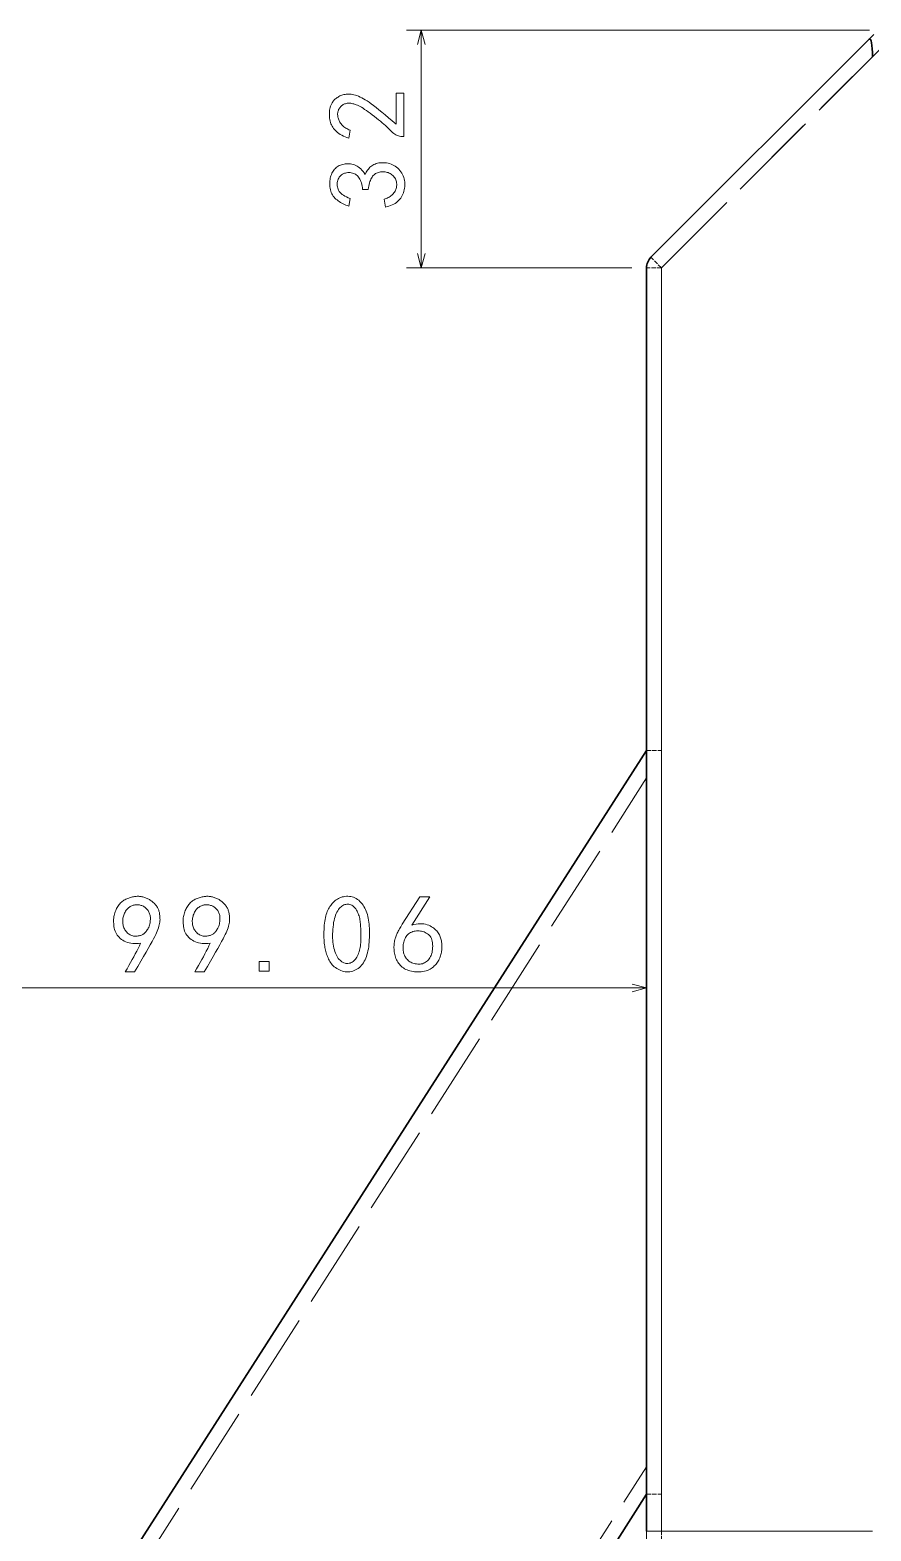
# Model space of a CAD drawing. Extents: x 28 to 1105, y 59 to 824.
# Drawn here: x 358.1 to 471.3, y 574.5 to 776.5 of the extents above; entities that cross this region are included whole.
import ezdxf

# ---------------------------------------------------------------- set-up
doc = ezdxf.new("R2010")
doc.units = 0
doc.linetypes.add('DASHED', pattern=[15, 12, -3])

msp = doc.modelspace()

# ---------------------------------------------------------------- linework, layer by layer
at = {"color": 7, "lineweight": 13}
for p, q in [((471.07, 776.54), (408.74, 776.54)), ((410.74, 744.54), (410.74, 776.54)), ((439.07, 744.54), (408.74, 744.54)), ((342.01, 647.62), (441.07, 647.62)), ((441.07, 577.49), (441.07, 540.78)), ((441.07, 574.54), (471.48, 574.54))]:
    msp.add_line(p, q, dxfattribs=at)
at = {"color": 7, "lineweight": 35}
for p, q in [((471.02, 775.32), (471.65, 775.96)), ((441.65, 745.96), (471.02, 775.32)), ((441.07, 574.54), (441.07, 744.54)), ((361.86, 555.96), (441.07, 679.6)), ((441.07, 679.6), (441.07, 579.73)), ((407.33, 526.83), (441.07, 579.49)), ((441.07, 579.73), (441.07, 579.49))]:
    msp.add_line(p, q, dxfattribs=at)
at = {"color": 7, "linetype": 'DASHED', "lineweight": 13}
for p, q in [((443.07, 744.54), (473.07, 774.54)), ((473.07, 774.54), (443.07, 744.54)), ((443.07, 574.54), (443.07, 744.54)), ((443.07, 744.54), (443.07, 574.54)), ((363.55, 554.89), (441.07, 675.89)), ((405.65, 527.91), (441.07, 583.2)), ((443.07, 574.54), (564.51, 574.54)), ((443.07, 574.54), (473.07, 574.54))]:
    msp.add_line(p, q, dxfattribs=at)
at = {"color": 7, "linetype": 'DASHED', "lineweight": 13, "ltscale": 0.050001}
msp.add_line((443.07, 744.54), (441.65, 745.96), dxfattribs=at)
at = {"color": 7, "linetype": 'DASHED', "lineweight": 13, "ltscale": 0.05}
for p, q in [((443.07, 744.54), (441.07, 744.54)), ((441.07, 679.6), (443.07, 679.6)), ((441.07, 579.49), (443.07, 579.49)), ((443.07, 574.54), (441.07, 574.54)), ((443.07, 572.54), (443.07, 574.54))]:
    msp.add_line(p, q, dxfattribs=at)
at = {"color": 7, "lineweight": 13}
for points in [[(411.26, 774.61), (410.74, 776.54), (410.22, 774.61)], [(410.22, 746.48), (410.74, 744.54), (411.26, 746.48)], [(439.14, 647.1), (441.07, 647.62), (439.14, 648.13)]]:
    msp.add_lwpolyline(points, dxfattribs=at)
for points in [[(408.16, 762.2), (407.99, 762.22), (407.82, 762.25), (407.66, 762.3), (407.49, 762.36), (407.34, 762.43), (407.18, 762.52), (407.03, 762.62), (406.88, 762.74), (406.74, 762.87), (406.6, 763.01), (406.45, 763.17), (406.29, 763.33), (406.11, 763.5), (405.92, 763.68), (405.71, 763.87), (405.49, 764.06), (405.25, 764.26), (404.99, 764.47), (404.72, 764.69), (404.43, 764.92), (404.14, 765.14), (403.87, 765.35), (403.61, 765.54), (403.36, 765.72), (403.12, 765.87), (402.9, 766.02), (402.69, 766.14), (402.5, 766.25), (402.32, 766.35), (402.15, 766.42), (401.99, 766.49), (401.83, 766.54), (401.68, 766.59), (401.54, 766.63), (401.4, 766.66), (401.26, 766.68), (401.13, 766.7), (401, 766.7), (400.88, 766.7), (400.76, 766.68), (400.65, 766.66), (400.54, 766.63), (400.43, 766.6), (400.33, 766.55), (400.23, 766.5), (400.14, 766.44), (400.05, 766.38), (399.97, 766.3), (399.88, 766.22), (399.81, 766.13), (399.74, 766.04), (399.67, 765.94), (399.62, 765.84), (399.58, 765.74), (399.54, 765.64), (399.51, 765.53), (399.49, 765.42), (399.48, 765.3), (399.48, 765.18), (399.49, 765.06), (399.5, 764.94), (399.53, 764.82), (399.56, 764.71), (399.59, 764.59), (399.63, 764.47), (399.68, 764.36), (399.74, 764.24), (399.8, 764.13), (399.87, 764.02), (399.95, 763.91), (400.04, 763.8), (400.13, 763.7), (400.23, 763.6), (400.34, 763.51), (400.46, 763.42), (400.58, 763.34), (400.72, 763.27), (400.86, 763.2), (401.01, 763.13), (401.17, 763.07), (400.99, 761.97), (400.73, 762.07), (400.49, 762.17), (400.26, 762.27), (400.04, 762.38), (399.84, 762.5), (399.66, 762.62), (399.48, 762.75), (399.33, 762.88), (399.18, 763.02), (399.06, 763.16), (398.94, 763.3), (398.83, 763.46), (398.74, 763.61), (398.66, 763.78), (398.59, 763.94), (398.52, 764.12), (398.47, 764.3), (398.44, 764.48), (398.41, 764.67), (398.39, 764.86), (398.38, 764.98), (398.37, 765.09), (398.37, 765.2), (398.37, 765.31), (398.37, 765.41), (398.37, 765.51), (398.38, 765.62), (398.39, 765.71), (398.4, 765.81), (398.42, 765.9), (398.44, 766), (398.46, 766.09), (398.49, 766.18), (398.53, 766.28), (398.56, 766.37), (398.61, 766.47), (398.65, 766.56), (398.71, 766.66), (398.76, 766.76), (398.82, 766.86), (398.89, 766.95), (398.96, 767.05), (399.04, 767.14), (399.13, 767.22), (399.22, 767.3), (399.32, 767.38), (399.43, 767.46), (399.54, 767.53), (399.65, 767.6), (399.78, 767.67), (399.91, 767.73), (400.04, 767.78), (400.18, 767.82), (400.33, 767.86), (400.48, 767.88), (400.63, 767.9), (400.8, 767.91), (400.96, 767.92), (401.13, 767.91), (401.31, 767.9), (401.49, 767.87), (401.68, 767.83), (401.88, 767.78), (402.08, 767.71), (402.29, 767.63), (402.51, 767.53), (402.73, 767.42), (402.97, 767.3), (403.2, 767.16), (403.45, 767), (403.71, 766.82), (404, 766.62), (404.32, 766.38), (404.67, 766.11), (405.05, 765.82), (405.45, 765.49), (405.88, 765.13), (406.34, 764.74), (406.83, 764.33), (407.35, 763.88), (407.35, 768.04), (408.39, 768.04), (408.39, 762.2)], [(405.91, 752.72), (405.73, 753.76), (405.88, 753.81), (406.02, 753.87), (406.16, 753.93), (406.29, 754), (406.42, 754.07), (406.54, 754.15), (406.66, 754.23), (406.77, 754.32), (406.87, 754.41), (406.97, 754.52), (407.07, 754.62), (407.15, 754.73), (407.22, 754.85), (407.28, 754.97), (407.34, 755.1), (407.38, 755.23), (407.41, 755.37), (407.43, 755.51), (407.44, 755.66), (407.44, 755.82), (407.43, 755.97), (407.4, 756.12), (407.37, 756.26), (407.32, 756.39), (407.26, 756.52), (407.19, 756.64), (407.11, 756.75), (407.02, 756.86), (406.92, 756.96), (406.8, 757.06), (406.68, 757.15), (406.55, 757.22), (406.42, 757.29), (406.29, 757.35), (406.15, 757.39), (406.01, 757.43), (405.87, 757.45), (405.72, 757.47), (405.57, 757.47), (405.41, 757.46), (405.26, 757.45), (405.12, 757.42), (404.98, 757.38), (404.85, 757.34), (404.72, 757.28), (404.6, 757.22), (404.49, 757.14), (404.39, 757.06), (404.29, 756.96), (404.2, 756.86), (404.12, 756.74), (404.04, 756.61), (403.96, 756.47), (403.89, 756.31), (403.83, 756.14), (403.77, 755.96), (403.72, 755.76), (403.67, 755.55), (403.63, 755.33), (403.59, 755.09), (402.84, 755.09), (402.81, 755.33), (402.78, 755.55), (402.74, 755.76), (402.68, 755.96), (402.62, 756.14), (402.56, 756.31), (402.48, 756.47), (402.4, 756.61), (402.31, 756.74), (402.21, 756.86), (402.1, 756.96), (401.99, 757.05), (401.87, 757.13), (401.74, 757.2), (401.61, 757.25), (401.47, 757.3), (401.32, 757.33), (401.17, 757.35), (401.01, 757.35), (400.85, 757.35), (400.68, 757.33), (400.53, 757.3), (400.39, 757.26), (400.25, 757.2), (400.12, 757.13), (400.01, 757.05), (399.9, 756.96), (399.8, 756.85), (399.71, 756.73), (399.63, 756.6), (399.57, 756.46), (399.51, 756.32), (399.47, 756.17), (399.44, 756.03), (399.42, 755.88), (399.42, 755.73), (399.43, 755.58), (399.46, 755.43), (399.5, 755.28), (399.55, 755.12), (399.62, 754.97), (399.7, 754.82), (399.81, 754.68), (399.94, 754.55), (400.1, 754.42), (400.27, 754.3), (400.46, 754.19), (400.68, 754.08), (400.91, 753.98), (401.17, 753.88), (400.99, 752.84), (400.79, 752.91), (400.59, 752.99), (400.4, 753.07), (400.22, 753.16), (400.04, 753.25), (399.87, 753.35), (399.71, 753.45), (399.55, 753.56), (399.4, 753.67), (399.26, 753.79), (399.12, 753.92), (399, 754.05), (398.89, 754.2), (398.8, 754.35), (398.71, 754.51), (398.63, 754.68), (398.57, 754.86), (398.52, 755.04), (398.48, 755.24), (398.45, 755.44), (398.43, 755.65), (398.42, 755.85), (398.42, 756.04), (398.43, 756.23), (398.46, 756.42), (398.49, 756.6), (398.53, 756.77), (398.58, 756.94), (398.64, 757.1), (398.71, 757.26), (398.79, 757.41), (398.88, 757.56), (398.97, 757.69), (399.07, 757.81), (399.19, 757.93), (399.31, 758.03), (399.43, 758.13), (399.57, 758.21), (399.71, 758.29), (399.86, 758.36), (400.02, 758.42), (400.18, 758.46), (400.35, 758.5), (400.51, 758.53), (400.68, 758.54), (400.85, 758.54), (401.03, 758.54), (401.21, 758.52), (401.39, 758.49), (401.57, 758.45), (401.75, 758.39), (401.93, 758.32), (402.1, 758.23), (402.27, 758.12), (402.44, 758), (402.6, 757.86), (402.75, 757.7), (402.9, 757.52), (403.05, 757.33), (403.19, 757.12), (403.26, 757.27), (403.34, 757.43), (403.43, 757.57), (403.52, 757.7), (403.62, 757.83), (403.73, 757.95), (403.84, 758.07), (403.97, 758.17), (404.09, 758.27), (404.23, 758.36), (404.37, 758.44), (404.52, 758.51), (404.68, 758.57), (404.85, 758.61), (405.03, 758.65), (405.22, 758.67), (405.41, 758.68), (405.62, 758.68), (405.83, 758.67), (406.05, 758.65), (406.27, 758.61), (406.48, 758.56), (406.69, 758.5), (406.88, 758.42), (407.07, 758.32), (407.25, 758.22), (407.42, 758.09), (407.58, 757.96), (407.73, 757.8), (407.87, 757.64), (408, 757.46), (408.12, 757.28), (408.22, 757.1), (408.31, 756.91), (408.38, 756.71), (408.44, 756.51), (408.49, 756.31), (408.52, 756.1), (408.53, 755.89), (408.54, 755.67), (408.52, 755.46), (408.5, 755.24), (408.46, 755.04), (408.41, 754.84), (408.35, 754.65), (408.27, 754.46), (408.18, 754.28), (408.08, 754.1), (407.97, 753.93), (407.84, 753.76), (407.7, 753.61), (407.55, 753.46), (407.39, 753.33), (407.21, 753.21), (407.03, 753.1), (406.83, 753), (406.61, 752.91), (406.39, 752.84), (406.15, 752.78)], [(370.89, 649.79), (371.14, 650.21), (371.38, 650.63), (371.61, 651.04), (371.84, 651.44), (372.05, 651.83), (372.25, 652.21), (372.45, 652.58), (372.63, 652.95), (372.81, 653.31), (372.97, 653.66), (372.69, 653.62), (372.42, 653.6), (372.15, 653.6), (371.9, 653.61), (371.65, 653.64), (371.42, 653.69), (371.19, 653.75), (370.98, 653.83), (370.77, 653.92), (370.58, 654.04), (370.39, 654.16), (370.22, 654.3), (370.07, 654.44), (369.93, 654.59), (369.81, 654.75), (369.7, 654.92), (369.61, 655.1), (369.53, 655.29), (369.47, 655.48), (369.42, 655.68), (369.38, 655.89), (369.36, 656.09), (369.34, 656.29), (369.33, 656.48), (369.33, 656.67), (369.33, 656.86), (369.35, 657.04), (369.37, 657.22), (369.41, 657.39), (369.45, 657.56), (369.5, 657.73), (369.55, 657.89), (369.61, 658.04), (369.67, 658.19), (369.74, 658.33), (369.82, 658.47), (369.9, 658.6), (369.98, 658.72), (370.08, 658.84), (370.17, 658.95), (370.27, 659.06), (370.38, 659.16), (370.48, 659.25), (370.6, 659.34), (370.71, 659.42), (370.83, 659.5), (370.96, 659.56), (371.09, 659.63), (371.22, 659.68), (371.36, 659.73), (371.49, 659.77), (371.63, 659.81), (371.76, 659.85), (371.89, 659.88), (372.01, 659.9), (372.14, 659.93), (372.26, 659.94), (372.37, 659.95), (372.49, 659.96), (372.6, 659.96), (372.71, 659.96), (372.82, 659.95), (372.93, 659.94), (373.04, 659.93), (373.15, 659.9), (373.27, 659.88), (373.38, 659.85), (373.5, 659.81), (373.61, 659.77), (373.73, 659.73), (373.84, 659.68), (373.95, 659.63), (374.06, 659.57), (374.17, 659.51), (374.27, 659.44), (374.38, 659.37), (374.48, 659.29), (374.58, 659.21), (374.67, 659.13), (374.77, 659.04), (374.86, 658.94), (374.94, 658.85), (375.02, 658.76), (375.09, 658.66), (375.16, 658.57), (375.22, 658.47), (375.27, 658.38), (375.32, 658.28), (375.36, 658.18), (375.4, 658.08), (375.43, 657.98), (375.46, 657.88), (375.49, 657.76), (375.51, 657.64), (375.53, 657.52), (375.55, 657.39), (375.56, 657.25), (375.57, 657.11), (375.57, 656.97), (375.58, 656.81), (375.57, 656.65), (375.55, 656.48), (375.52, 656.3), (375.48, 656.12), (375.43, 655.92), (375.37, 655.72), (375.29, 655.51), (375.21, 655.29), (375.11, 655.06), (375, 654.82), (374.86, 654.55), (374.7, 654.23), (374.5, 653.86), (374.27, 653.43), (374, 652.95), (373.7, 652.42), (373.37, 651.84), (373, 651.21), (372.6, 650.53), (372.16, 649.79)], [(370.58, 656.26), (370.6, 656.12), (370.63, 655.97), (370.67, 655.84), (370.72, 655.7), (370.78, 655.58), (370.85, 655.45), (370.92, 655.34), (371.01, 655.23), (371.11, 655.12), (371.21, 655.02), (371.32, 654.93), (371.43, 654.85), (371.55, 654.77), (371.66, 654.71), (371.78, 654.67), (371.9, 654.63), (372.02, 654.6), (372.15, 654.59), (372.27, 654.58), (372.4, 654.59), (372.52, 654.6), (372.64, 654.62), (372.75, 654.64), (372.86, 654.67), (372.97, 654.7), (373.07, 654.74), (373.16, 654.78), (373.25, 654.83), (373.33, 654.88), (373.41, 654.93), (373.48, 655), (373.56, 655.07), (373.63, 655.14), (373.7, 655.23), (373.78, 655.32), (373.85, 655.43), (373.92, 655.54), (373.99, 655.65), (374.06, 655.78), (374.13, 655.92), (374.17, 656.09), (374.21, 656.25), (374.24, 656.41), (374.26, 656.57), (374.27, 656.72), (374.28, 656.86), (374.28, 657), (374.28, 657.14), (374.27, 657.27), (374.25, 657.39), (374.22, 657.51), (374.18, 657.62), (374.14, 657.74), (374.09, 657.84), (374.04, 657.95), (373.97, 658.05), (373.9, 658.14), (373.82, 658.23), (373.73, 658.32), (373.64, 658.4), (373.54, 658.48), (373.44, 658.55), (373.34, 658.61), (373.23, 658.66), (373.13, 658.71), (373.02, 658.74), (372.91, 658.77), (372.8, 658.79), (372.68, 658.8), (372.57, 658.81), (372.5, 658.81), (372.42, 658.82), (372.34, 658.81), (372.26, 658.81), (372.17, 658.79), (372.08, 658.77), (371.98, 658.75), (371.89, 658.71), (371.78, 658.68), (371.67, 658.63), (371.57, 658.58), (371.46, 658.52), (371.36, 658.45), (371.27, 658.37), (371.18, 658.29), (371.1, 658.19), (371.02, 658.08), (370.94, 657.97), (370.87, 657.84), (370.81, 657.71), (370.75, 657.57), (370.7, 657.43), (370.65, 657.29), (370.62, 657.14), (370.59, 657), (370.57, 656.85), (370.56, 656.71), (370.56, 656.56), (370.56, 656.41)], [(380.26, 649.79), (380.51, 650.21), (380.75, 650.63), (380.98, 651.04), (381.2, 651.44), (381.41, 651.83), (381.62, 652.21), (381.81, 652.58), (382, 652.95), (382.17, 653.31), (382.34, 653.66), (382.05, 653.62), (381.78, 653.6), (381.52, 653.6), (381.26, 653.61), (381.02, 653.64), (380.78, 653.69), (380.56, 653.75), (380.34, 653.83), (380.14, 653.92), (379.94, 654.04), (379.76, 654.16), (379.59, 654.3), (379.43, 654.44), (379.3, 654.59), (379.17, 654.75), (379.07, 654.92), (378.97, 655.1), (378.89, 655.29), (378.83, 655.48), (378.78, 655.68), (378.75, 655.89), (378.72, 656.09), (378.7, 656.29), (378.69, 656.48), (378.69, 656.67), (378.7, 656.86), (378.71, 657.04), (378.74, 657.22), (378.77, 657.39), (378.81, 657.56), (378.86, 657.73), (378.92, 657.89), (378.97, 658.04), (379.04, 658.19), (379.11, 658.33), (379.18, 658.47), (379.26, 658.6), (379.35, 658.72), (379.44, 658.84), (379.53, 658.95), (379.64, 659.06), (379.74, 659.16), (379.85, 659.25), (379.96, 659.34), (380.08, 659.42), (380.2, 659.5), (380.32, 659.56), (380.45, 659.63), (380.58, 659.68), (380.72, 659.73), (380.86, 659.77), (380.99, 659.81), (381.12, 659.85), (381.25, 659.88), (381.38, 659.9), (381.5, 659.93), (381.62, 659.94), (381.74, 659.95), (381.85, 659.96), (381.96, 659.96), (382.07, 659.96), (382.18, 659.95), (382.29, 659.94), (382.41, 659.93), (382.52, 659.9), (382.63, 659.88), (382.75, 659.85), (382.86, 659.81), (382.97, 659.77), (383.09, 659.73), (383.2, 659.68), (383.32, 659.63), (383.43, 659.57), (383.53, 659.51), (383.64, 659.44), (383.74, 659.37), (383.84, 659.29), (383.94, 659.21), (384.04, 659.13), (384.13, 659.04), (384.22, 658.94), (384.3, 658.85), (384.38, 658.76), (384.45, 658.66), (384.52, 658.57), (384.58, 658.47), (384.64, 658.38), (384.69, 658.28), (384.73, 658.18), (384.77, 658.08), (384.8, 657.98), (384.83, 657.88), (384.85, 657.76), (384.88, 657.64), (384.9, 657.52), (384.91, 657.39), (384.92, 657.25), (384.93, 657.11), (384.94, 656.97), (384.94, 656.81), (384.93, 656.65), (384.92, 656.48), (384.89, 656.3), (384.85, 656.12), (384.8, 655.92), (384.73, 655.72), (384.66, 655.51), (384.57, 655.29), (384.47, 655.06), (384.36, 654.82), (384.23, 654.55), (384.06, 654.23), (383.86, 653.86), (383.63, 653.43), (383.36, 652.95), (383.06, 652.42), (382.73, 651.84), (382.36, 651.21), (381.96, 650.53), (381.53, 649.79)], [(379.94, 656.26), (379.96, 656.12), (379.99, 655.97), (380.03, 655.84), (380.08, 655.7), (380.14, 655.58), (380.21, 655.45), (380.29, 655.34), (380.37, 655.23), (380.47, 655.12), (380.58, 655.02), (380.69, 654.93), (380.8, 654.85), (380.91, 654.77), (381.03, 654.71), (381.15, 654.67), (381.27, 654.63), (381.39, 654.6), (381.51, 654.59), (381.63, 654.58), (381.76, 654.59), (381.88, 654.6), (382, 654.62), (382.12, 654.64), (382.23, 654.67), (382.33, 654.7), (382.43, 654.74), (382.52, 654.78), (382.61, 654.83), (382.69, 654.88), (382.77, 654.93), (382.85, 655), (382.92, 655.07), (382.99, 655.14), (383.07, 655.23), (383.14, 655.32), (383.21, 655.43), (383.28, 655.54), (383.35, 655.65), (383.42, 655.78), (383.49, 655.92), (383.54, 656.09), (383.57, 656.25), (383.6, 656.41), (383.62, 656.57), (383.64, 656.72), (383.65, 656.86), (383.65, 657), (383.64, 657.14), (383.63, 657.27), (383.61, 657.39), (383.58, 657.51), (383.55, 657.62), (383.51, 657.74), (383.46, 657.84), (383.4, 657.95), (383.34, 658.05), (383.26, 658.14), (383.18, 658.23), (383.1, 658.32), (383, 658.4), (382.9, 658.48), (382.8, 658.55), (382.7, 658.61), (382.6, 658.66), (382.49, 658.71), (382.38, 658.74), (382.27, 658.77), (382.16, 658.79), (382.05, 658.8), (381.93, 658.81), (381.86, 658.81), (381.79, 658.82), (381.71, 658.81), (381.62, 658.81), (381.54, 658.79), (381.44, 658.77), (381.35, 658.75), (381.25, 658.71), (381.15, 658.68), (381.04, 658.63), (380.93, 658.58), (380.83, 658.52), (380.73, 658.45), (380.64, 658.37), (380.55, 658.29), (380.46, 658.19), (380.38, 658.08), (380.31, 657.97), (380.24, 657.84), (380.17, 657.71), (380.11, 657.57), (380.06, 657.43), (380.02, 657.29), (379.98, 657.14), (379.95, 657), (379.93, 656.85), (379.92, 656.71), (379.92, 656.56), (379.93, 656.41)], [(397.66, 655.48), (397.67, 655.78), (397.69, 656.07), (397.72, 656.34), (397.75, 656.61), (397.79, 656.86), (397.84, 657.09), (397.89, 657.32), (397.95, 657.53), (398.02, 657.72), (398.09, 657.91), (398.17, 658.09), (398.25, 658.26), (398.34, 658.42), (398.44, 658.58), (398.55, 658.73), (398.66, 658.87), (398.77, 659.01), (398.89, 659.14), (399.02, 659.27), (399.16, 659.38), (399.3, 659.49), (399.45, 659.59), (399.6, 659.68), (399.76, 659.75), (399.93, 659.82), (400.11, 659.87), (400.29, 659.91), (400.47, 659.94), (400.67, 659.96), (400.86, 659.96), (401.06, 659.95), (401.26, 659.93), (401.45, 659.89), (401.63, 659.83), (401.81, 659.75), (401.98, 659.66), (402.15, 659.55), (402.32, 659.43), (402.47, 659.28), (402.63, 659.12), (402.77, 658.95), (402.91, 658.77), (403.03, 658.58), (403.15, 658.38), (403.25, 658.18), (403.34, 657.96), (403.42, 657.74), (403.5, 657.51), (403.56, 657.26), (403.61, 657.01), (403.65, 656.76), (403.69, 656.49), (403.72, 656.22), (403.74, 655.94), (403.76, 655.65), (403.77, 655.35), (403.78, 655.05), (403.78, 654.74), (403.77, 654.42), (403.75, 654.1), (403.73, 653.77), (403.7, 653.46), (403.67, 653.16), (403.62, 652.87), (403.57, 652.6), (403.5, 652.34), (403.43, 652.09), (403.36, 651.85), (403.27, 651.62), (403.18, 651.41), (403.07, 651.21), (402.96, 651.02), (402.84, 650.84), (402.7, 650.68), (402.56, 650.53), (402.41, 650.39), (402.25, 650.26), (402.08, 650.15), (401.89, 650.05), (401.7, 649.96), (401.51, 649.89), (401.31, 649.84), (401.11, 649.8), (400.92, 649.78), (400.72, 649.78), (400.52, 649.8), (400.33, 649.83), (400.13, 649.89), (399.93, 649.96), (399.74, 650.05), (399.55, 650.15), (399.37, 650.26), (399.2, 650.37), (399.04, 650.49), (398.9, 650.62), (398.77, 650.75), (398.64, 650.89), (398.53, 651.04), (398.44, 651.19), (398.35, 651.35), (398.27, 651.51), (398.2, 651.68), (398.13, 651.84), (398.06, 652.01), (398, 652.18), (397.95, 652.35), (397.9, 652.52), (397.85, 652.7), (397.81, 652.88), (397.77, 653.05), (397.74, 653.24), (397.71, 653.44), (397.69, 653.65), (397.67, 653.87), (397.66, 654.11), (397.65, 654.36), (397.64, 654.62), (397.64, 654.9), (397.65, 655.18)], [(398.87, 655.83), (398.84, 655.51), (398.82, 655.21), (398.81, 654.91), (398.81, 654.61), (398.81, 654.33), (398.83, 654.05), (398.85, 653.77), (398.89, 653.51), (398.93, 653.25), (398.99, 653), (399.05, 652.76), (399.12, 652.53), (399.19, 652.32), (399.28, 652.12), (399.37, 651.93), (399.47, 651.77), (399.57, 651.61), (399.69, 651.47), (399.81, 651.35), (399.94, 651.23), (400.07, 651.14), (400.21, 651.06), (400.34, 651), (400.48, 650.95), (400.61, 650.92), (400.75, 650.91), (400.88, 650.92), (401.02, 650.94), (401.16, 650.98), (401.3, 651.03), (401.43, 651.1), (401.56, 651.18), (401.68, 651.28), (401.79, 651.39), (401.9, 651.51), (402, 651.64), (402.08, 651.79), (402.17, 651.95), (402.24, 652.12), (402.31, 652.3), (402.37, 652.5), (402.42, 652.69), (402.47, 652.89), (402.51, 653.09), (402.55, 653.3), (402.58, 653.51), (402.6, 653.72), (402.61, 653.94), (402.62, 654.16), (402.63, 654.38), (402.63, 654.61), (402.62, 654.83), (402.62, 655.04), (402.61, 655.25), (402.61, 655.46), (402.6, 655.66), (402.58, 655.86), (402.57, 656.06), (402.56, 656.25), (402.54, 656.44), (402.52, 656.62), (402.49, 656.8), (402.46, 656.98), (402.42, 657.15), (402.37, 657.32), (402.31, 657.48), (402.25, 657.65), (402.18, 657.81), (402.1, 657.96), (402.02, 658.11), (401.93, 658.26), (401.84, 658.38), (401.73, 658.5), (401.63, 658.6), (401.51, 658.68), (401.4, 658.75), (401.27, 658.81), (401.14, 658.85), (401.01, 658.88), (400.86, 658.89), (400.72, 658.89), (400.58, 658.87), (400.45, 658.84), (400.31, 658.79), (400.19, 658.73), (400.06, 658.65), (399.94, 658.55), (399.82, 658.44), (399.7, 658.31), (399.59, 658.17), (399.49, 658.01), (399.39, 657.84), (399.3, 657.64), (399.21, 657.44), (399.14, 657.21), (399.07, 656.97), (399.01, 656.71), (398.95, 656.43), (398.91, 656.14)], [(407.08, 653.34), (407.09, 653.51), (407.11, 653.67), (407.13, 653.82), (407.16, 653.97), (407.19, 654.12), (407.22, 654.26), (407.26, 654.39), (407.3, 654.52), (407.35, 654.64), (407.4, 654.76), (407.45, 654.88), (407.51, 655), (407.58, 655.13), (407.65, 655.27), (407.72, 655.41), (407.8, 655.56), (407.89, 655.71), (407.98, 655.87), (408.08, 656.03), (408.18, 656.21), (410.55, 659.9), (411.88, 659.9), (409.45, 656.09), (409.75, 656.16), (410.05, 656.21), (410.33, 656.25), (410.6, 656.27), (410.85, 656.26), (411.09, 656.24), (411.32, 656.2), (411.54, 656.14), (411.74, 656.07), (411.93, 655.97), (412.11, 655.87), (412.28, 655.76), (412.43, 655.65), (412.58, 655.53), (412.71, 655.42), (412.83, 655.3), (412.93, 655.17), (413.03, 655.05), (413.11, 654.92), (413.18, 654.79), (413.24, 654.65), (413.29, 654.52), (413.34, 654.38), (413.38, 654.24), (413.42, 654.1), (413.45, 653.95), (413.48, 653.8), (413.5, 653.65), (413.51, 653.5), (413.52, 653.34), (413.53, 653.19), (413.52, 653.03), (413.51, 652.88), (413.5, 652.72), (413.48, 652.57), (413.45, 652.42), (413.42, 652.27), (413.38, 652.11), (413.34, 651.96), (413.29, 651.81), (413.24, 651.66), (413.17, 651.52), (413.1, 651.37), (413.02, 651.23), (412.93, 651.1), (412.83, 650.96), (412.73, 650.83), (412.62, 650.7), (412.5, 650.58), (412.37, 650.45), (412.23, 650.34), (412.08, 650.23), (411.92, 650.14), (411.75, 650.06), (411.57, 649.98), (411.38, 649.92), (411.18, 649.87), (410.97, 649.83), (410.75, 649.81), (410.52, 649.79), (410.28, 649.78), (410.06, 649.79), (409.84, 649.8), (409.63, 649.83), (409.42, 649.87), (409.22, 649.92), (409.03, 649.98), (408.84, 650.05), (408.67, 650.13), (408.49, 650.22), (408.33, 650.32), (408.18, 650.44), (408.04, 650.55), (407.91, 650.68), (407.79, 650.81), (407.68, 650.96), (407.58, 651.11), (407.49, 651.27), (407.41, 651.43), (407.34, 651.61), (407.28, 651.79), (407.23, 651.97), (407.18, 652.14), (407.14, 652.32), (407.11, 652.49), (407.09, 652.66), (407.08, 652.84), (407.07, 653.01), (407.07, 653.18)], [(408.87, 651.44), (408.98, 651.33), (409.09, 651.24), (409.21, 651.15), (409.34, 651.08), (409.48, 651.01), (409.62, 650.95), (409.77, 650.91), (409.92, 650.87), (410.09, 650.85), (410.26, 650.83), (410.43, 650.82), (410.59, 650.83), (410.75, 650.86), (410.9, 650.89), (411.05, 650.94), (411.19, 651.01), (411.33, 651.09), (411.46, 651.18), (411.58, 651.29), (411.7, 651.41), (411.81, 651.54), (411.91, 651.68), (412, 651.84), (412.07, 652.01), (412.14, 652.19), (412.19, 652.38), (412.23, 652.58), (412.26, 652.79), (412.27, 653.02), (412.28, 653.26), (412.27, 653.49), (412.25, 653.71), (412.22, 653.92), (412.16, 654.11), (412.1, 654.28), (412.02, 654.44), (411.93, 654.59), (411.82, 654.72), (411.7, 654.83), (411.56, 654.93), (411.41, 655.02), (411.26, 655.1), (411.11, 655.16), (410.95, 655.21), (410.79, 655.25), (410.63, 655.28), (410.46, 655.3), (410.29, 655.3), (410.12, 655.3), (409.94, 655.28), (409.77, 655.25), (409.6, 655.21), (409.45, 655.15), (409.3, 655.09), (409.17, 655.01), (409.04, 654.91), (408.93, 654.81), (408.82, 654.69), (408.72, 654.56), (408.64, 654.41), (408.56, 654.26), (408.5, 654.11), (408.44, 653.95), (408.39, 653.8), (408.35, 653.64), (408.32, 653.48), (408.3, 653.32), (408.29, 653.16), (408.29, 652.99), (408.29, 652.82), (408.31, 652.66), (408.33, 652.5), (408.37, 652.35), (408.41, 652.2), (408.47, 652.06), (408.53, 651.92), (408.6, 651.79), (408.68, 651.67), (408.77, 651.55)], [(390.26, 649.9), (388.93, 649.9), (388.93, 651.18), (390.26, 651.18)]]:
    msp.add_lwpolyline(points, close=True, dxfattribs=at)
at = {"color": 7, "lineweight": 35}
msp.add_arc((443.07, 744.54), 2, 135, 180, dxfattribs=at)
msp.add_ellipse((471.02, 772.49), major_axis=(-0.08, -2.87), ratio=0.158836, start_param=1.736782, end_param=3.307571, dxfattribs=at)

doc.saveas('drawing.dxf')
